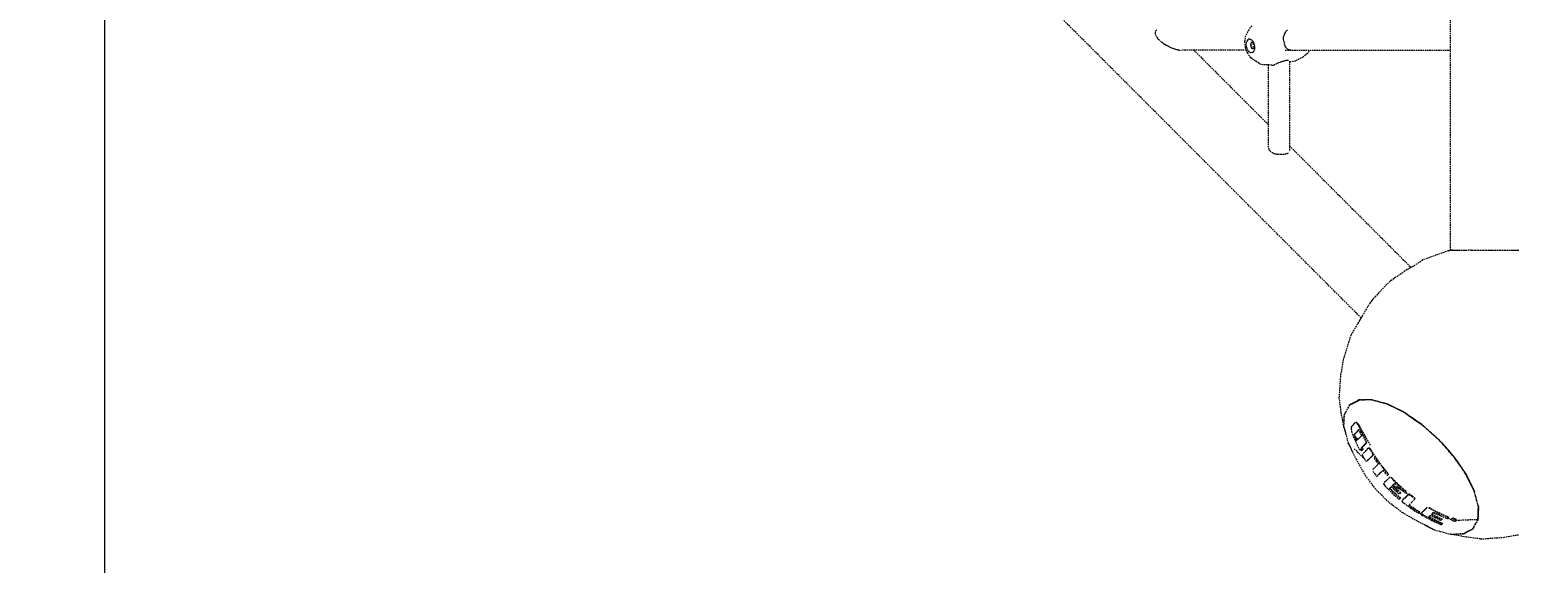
# Model space of a CAD drawing. Header units: millimetres. Extents: x -5899 to 5819, y -5159 to 4068.
# Drawn here: x -2864 to -1605, y -1098 to -647 of the extents above; entities that cross this region are included whole.
import ezdxf

# ---------------------------------------------------------------- set-up
doc = ezdxf.new("R2010")
doc.units = ezdxf.units.MM
doc.linetypes.add('HIDDEN', pattern=[1.905, 1.27, -0.635])
for name, color, linetype in [('DIKOM_ОБЪЕКТ', 7, 'Continuous'), ('DIKOM_РАЗМЕР_ЗОНА', 7, 'Continuous'), ('DIKOM_РАЗМЕР_ОБЪЕКТА', 7, 'Continuous')]:
    doc.layers.add(name, color=color, linetype=linetype)
doc.styles.add('style1', font='arialbd.ttf', dxfattribs={"width": 0.8})
doc.dimstyles.new('1-50', dxfattribs={"dimtxt": 300, "dimasz": 200, "dimexe": 100, "dimexo": 0, "dimgap": 100, "dimtad": 1, "dimtxsty": 'style1', "dimcen": 200, "dimclrd": 7, "dimclre": 7, "dimclrt": 7, "dimadec": 1, "dimazin": 2, "dimtfac": 1, "dimtmove": 0, "dimatfit": 2, "dimfxl": 0, "dimlwd": 25, "dimlwe": 18, "dimarcsym": 0})

# ---------------------------------------------------------------- blocks, each defined once
blk = doc.blocks.new('*D0')
at = {"layer": 'Defpoints', "color": 0, "transparency": 16777216}
for p in [(-587.3, 2301.2), (-4790.6, -2120.1), (-586.7, -2120.1)]:
    blk.add_point(p, dxfattribs=at)
at = {"layer": 'DIKOM_РАЗМЕР_ОБЪЕКТА', "color": 7, "lineweight": 18, "transparency": 16777216}
for p, q in [((-587.3, 2301.2), (-4890.6, 2301.2)), ((-586.7, -2120.1), (-4890.6, -2120.1))]:
    blk.add_line(p, q, dxfattribs=at)
at = {"layer": 'DIKOM_РАЗМЕР_ОБЪЕКТА', "color": 7, "lineweight": 25, "transparency": 16777216}
blk.add_line((-4790.6, 2101.2), (-4790.6, -1920.1), dxfattribs=at)
at = {"layer": 'DIKOM_РАЗМЕР_ОБЪЕКТА', "color": 7, "transparency": 16777216}
for points in [[(-4823.9, 2101.2), (-4757.2, 2101.2), (-4790.6, 2301.2)], [(-4823.9, -1920.1), (-4757.2, -1920.1), (-4790.6, -2120.1)]]:
    blk.add_solid(points, dxfattribs=at)
at = {"layer": 'DIKOM_РАЗМЕР_ОБЪЕКТА', "color": 7, "transparency": 16777216, "insert": (-5069.3, 85.6), "char_height": 300, "attachment_point": 5, "rotation": 90, "style": 'style1'}
blk.add_mtext('{\\fArial|b0|i0|c204|p34;\\H1.16667x;4400}', dxfattribs=at)
blk = doc.blocks.new('*D1')
at = {"layer": 'Defpoints', "color": 0, "transparency": 16777216}
for p in [(-2800.5, 90.1), (3818.9, 90.1), (3818.9, -4274.7)]:
    blk.add_point(p, dxfattribs=at)
at = {"layer": 'DIKOM_РАЗМЕР_ОБЪЕКТА', "color": 7, "lineweight": 18, "transparency": 16777216}
for p, q in [((-2800.5, 90.1), (-2800.5, -4374.7)), ((3818.9, 90.1), (3818.9, -4374.7))]:
    blk.add_line(p, q, dxfattribs=at)
at = {"layer": 'DIKOM_РАЗМЕР_ОБЪЕКТА', "color": 7, "lineweight": 25, "transparency": 16777216}
blk.add_line((-2600.5, -4274.7), (3618.9, -4274.7), dxfattribs=at)
at = {"layer": 'DIKOM_РАЗМЕР_ОБЪЕКТА', "color": 7, "transparency": 16777216}
for points in [[(-2600.5, -4241.4), (-2600.5, -4308), (-2800.5, -4274.7)], [(3618.9, -4241.4), (3618.9, -4308), (3818.9, -4274.7)]]:
    blk.add_solid(points, dxfattribs=at)
at = {"layer": 'DIKOM_РАЗМЕР_ОБЪЕКТА', "color": 7, "transparency": 16777216, "insert": (471, -3996), "char_height": 300, "attachment_point": 5, "style": 'style1'}
blk.add_mtext('{\\fArial|b0|i0|c204|p34;\\H1.16667x;6600}', dxfattribs=at)
blk = doc.blocks.new('*D2')
at = {"layer": 'Defpoints', "color": 0, "transparency": 16777216}
for p in [(-5423.1, 4068.5), (-588.6, 4068.5), (-588.6, -3888.2)]:
    blk.add_point(p, dxfattribs=at)
at = {"layer": 'DIKOM_РАЗМЕР_ЗОНА', "color": 7, "lineweight": 18, "transparency": 16777216}
for p, q in [((-588.6, 4068.5), (-5523.1, 4068.5)), ((-588.6, -3888.2), (-5523.1, -3888.2))]:
    blk.add_line(p, q, dxfattribs=at)
at = {"layer": 'DIKOM_РАЗМЕР_ЗОНА', "color": 7, "lineweight": 25, "transparency": 16777216}
blk.add_line((-5423.1, -3688.2), (-5423.1, 3868.5), dxfattribs=at)
at = {"layer": 'DIKOM_РАЗМЕР_ЗОНА', "color": 7, "transparency": 16777216}
for points in [[(-5456.4, 3868.5), (-5389.8, 3868.5), (-5423.1, 4068.5)], [(-5456.4, -3688.2), (-5389.8, -3688.2), (-5423.1, -3888.2)]]:
    blk.add_solid(points, dxfattribs=at)
at = {"layer": 'DIKOM_РАЗМЕР_ЗОНА', "color": 7, "transparency": 16777216, "insert": (-5701.8, 90.1), "char_height": 300, "attachment_point": 5, "rotation": 90, "style": 'style1'}
blk.add_mtext('{\\fArial|b0|i0|c204|p34;\\H1.16667x;7900}', dxfattribs=at)
blk = doc.blocks.new('*D3')
at = {"layer": 'Defpoints', "color": 0, "transparency": 16777216}
for p in [(-4566.9, 98), (5818.9, 98), (5818.9, -5058.6)]:
    blk.add_point(p, dxfattribs=at)
at = {"layer": 'DIKOM_РАЗМЕР_ЗОНА', "color": 7, "lineweight": 18, "transparency": 16777216}
for p, q in [((-4566.9, 98), (-4566.9, -5158.6)), ((5818.9, 98), (5818.9, -5158.6))]:
    blk.add_line(p, q, dxfattribs=at)
at = {"layer": 'DIKOM_РАЗМЕР_ЗОНА', "color": 7, "lineweight": 25, "transparency": 16777216}
blk.add_line((-4366.9, -5058.6), (5618.9, -5058.6), dxfattribs=at)
at = {"layer": 'DIKOM_РАЗМЕР_ЗОНА', "color": 7, "transparency": 16777216}
for points in [[(-4366.9, -5025.3), (-4366.9, -5092), (-4566.9, -5058.6)], [(5618.9, -5025.3), (5618.9, -5092), (5818.9, -5058.6)]]:
    blk.add_solid(points, dxfattribs=at)
at = {"layer": 'DIKOM_РАЗМЕР_ЗОНА', "color": 7, "transparency": 16777216, "insert": (502, -4779.9), "char_height": 300, "attachment_point": 5, "style": 'style1'}
blk.add_mtext('{\\fArial|b0|i0|c204|p34;\\H1.16667x;10400}', dxfattribs=at)

msp = doc.modelspace()

# ---------------------------------------------------------------- linework, layer by layer
at = {"layer": 'DIKOM_ОБЪЕКТ', "color": 7, "linetype": 'HIDDEN', "lineweight": 15}
for p, q in [((-1662.34, 1013.494), (-1662.34, -833.255)), ((-1737.717, -890.593), (-2637.1, 8.762)), ((-1911.922, -649.089), (-1911.956, -649.651)), ((-1911.948, -649.887), (-1911.895, -650.493)), ((-1911.689, -648.366), (-1911.868, -648.878)), ((-1911.861, -650.682), (-1911.682, -651.327)), ((-1911.611, -651.53), (-1911.298, -652.214)), ((-1911.315, -647.809), (-1911.571, -648.185)), ((-1911.19, -652.429), (-1910.74, -653.147)), ((-1910.693, -647.188), (-1911.113, -647.572)), ((-1910.594, -653.373), (-1910.008, -654.126)), ((-1909.821, -654.361), (-1909.1, -655.148)), ((-1836.061, -657.161), (-1835.477, -652.499)), ((-1833.762, -648.984), (-1835.477, -652.499)), ((-1830.496, -643.605), (-1833.762, -648.984)), ((-1803.394, -654.17), (-1803.317, -653.063)), ((-1803.347, -655.3), (-1803.394, -654.17)), ((-1803.111, -651.931), (-1803.31, -652.991)), ((-1802.785, -650.878), (-1803.098, -651.869)), ((-1802.345, -649.909), (-1802.766, -650.826)), ((-1801.795, -649.03), (-1802.321, -649.864)), ((-1801.66, -648.866), (-1801.295, -648.257)), ((-1801.273, -648.228), (-1800.701, -647.601)), ((-1800.676, -647.581), (-1799.975, -647.074)), ((-1908.068, -656.138), (-1908.876, -655.39)), ((-1907.517, -656.621), (-1906.659, -657.33)), ((-1906.341, -657.566), (-1905.427, -658.24)), ((-1905.087, -658.468), (-1904.118, -659.108)), ((-1904.117, -659.109), (-1903.758, -659.326)), ((-1903.758, -659.326), (-1902.748, -659.928)), ((-1902.748, -659.928), (-1902.374, -660.133)), ((-1902.281, -660.184), (-1901.327, -660.7)), ((-1901.327, -660.7), (-1900.917, -660.898)), ((-1900.918, -660.898), (-1900.266, -661.226)), ((-1900.266, -661.226), (-1899.76, -661.484)), ((-1899.76, -661.484), (-1898.685, -661.968)), ((-1898.685, -661.968), (-1898.156, -662.202)), ((-1898.156, -662.202), (-1897.1, -662.624)), ((-1897.05, -662.644), (-1896.508, -662.848)), ((-1896.159, -662.966), (-1895.433, -663.227)), ((-1895.433, -663.227), (-1894.92, -663.395)), ((-1894.919, -663.396), (-1893.849, -663.716)), ((-1893.849, -663.716), (-1893.347, -663.843)), ((-1893.297, -663.855), (-1892.57, -664.023)), ((-1892.313, -664.086), (-1891.871, -664.167)), ((-1891.871, -664.167), (-1890.941, -664.307)), ((-1890.216, -664.354), (-1889.663, -664.383)), ((-1834.642, -664.387), (-1888.949, -664.384)), ((-1879.102, -664.385), (-1816.289, -727.197)), ((-1835.427, -662.259), (-1836.061, -657.161)), ((-1833.672, -667.018), (-1835.427, -662.259)), ((-1834.858, -659.911), (-1834.78, -658.187)), ((-1834.592, -661.712), (-1834.858, -659.911)), ((-1834.78, -658.187), (-1834.366, -656.714)), ((-1834.592, -661.712), (-1834.008, -663.417)), ((-1833.656, -655.636), (-1834.366, -656.714)), ((-1833.162, -664.862), (-1834.008, -663.417)), ((-1831.062, -670.714), (-1833.672, -667.018)), ((-1832.721, -655.056), (-1833.656, -655.636)), ((-1832.139, -665.899), (-1833.162, -664.862)), ((-1831.654, -655.03), (-1832.721, -655.056)), ((-1831.039, -666.43), (-1832.139, -665.899)), ((-1831.654, -655.03), (-1830.554, -655.561)), ((-1831.077, -658.381), (-1831.319, -659.954)), ((-1831.319, -659.954), (-1828.3, -659.312)), ((-1831.319, -659.954), (-1830.901, -661.679)), ((-1830.268, -657.565), (-1831.077, -658.381)), ((-1831.077, -658.381), (-1829.092, -657.959)), ((-1829.971, -666.404), (-1831.039, -666.43)), ((-1830.901, -661.679), (-1827.909, -661.043)), ((-1829.981, -662.9), (-1830.901, -661.679)), ((-1830.554, -655.561), (-1829.531, -656.598)), ((-1829.201, -657.814), (-1830.268, -657.565)), ((-1829.981, -662.9), (-1828.316, -662.546)), ((-1828.915, -663.149), (-1829.981, -662.9)), ((-1829.971, -666.404), (-1829.037, -665.825)), ((-1829.531, -656.598), (-1828.684, -658.043)), ((-1829.201, -657.814), (-1828.454, -658.806)), ((-1828.327, -664.746), (-1829.037, -665.825)), ((-1828.915, -663.149), (-1828.106, -662.333)), ((-1828.684, -658.043), (-1828.035, -660.191)), ((-1828.1, -659.748), (-1828.684, -658.043)), ((-1827.912, -663.274), (-1828.327, -664.746)), ((-1828.106, -662.333), (-1827.908, -661.05)), ((-1828.1, -659.748), (-1827.834, -661.549)), ((-1827.834, -661.549), (-1827.912, -663.274)), ((-1803.169, -656.525), (-1803.344, -655.39)), ((-1802.884, -657.624), (-1803.155, -656.61)), ((-1802.67, -658.227), (-1802.838, -657.791)), ((-1802.602, -658.845), (-1802.67, -658.227)), ((-1802.368, -659.895), (-1802.594, -658.91)), ((-1802.022, -660.861), (-1802.354, -659.95)), ((-1801.563, -661.742), (-1802, -660.909)), ((-1801.986, -664.388), (-1781.995, -664.388)), ((-1801.001, -662.517), (-1801.537, -661.781)), ((-1800.342, -663.175), (-1800.974, -662.547)), ((-1799.591, -663.705), (-1800.315, -663.196)), ((-1798.759, -664.091), (-1799.443, -663.774)), ((-1797.861, -664.321), (-1798.729, -664.099)), ((-1796.911, -664.388), (-1797.83, -664.325)), ((-1783.08, -667.169), (-1787.129, -670.313)), ((-1783.08, -667.169), (-1781.132, -664.388)), ((-1781.132, -664.388), (-1662.34, -664.39)), ((-1826.762, -673.638), (-1831.062, -670.714)), ((-1822.522, -676.497), (-1826.762, -673.638)), ((-1813.218, -676.918), (-1822.522, -676.497)), ((-1816.289, -676.779), (-1816.289, -745.84)), ((-1812.956, -676.929), (-1812.171, -676.964)), ((-1811.983, -676.881), (-1811.097, -676.535)), ((-1810.944, -676.478), (-1810.288, -676.259)), ((-1808.853, -675.609), (-1809.846, -676.05)), ((-1807.674, -675.118), (-1808.71, -675.548)), ((-1806.489, -674.665), (-1807.547, -675.069)), ((-1805.311, -674.254), (-1806.377, -674.625)), ((-1804.148, -673.884), (-1805.209, -674.221)), ((-1803.038, -673.575), (-1804.059, -673.859)), ((-1802, -673.331), (-1802.961, -673.556)), ((-1801.05, -673.155), (-1801.931, -673.318)), ((-1800.224, -673.051), (-1800.987, -673.146)), ((-1799.543, -673.029), (-1800.171, -673.049)), ((-1799.024, -673.078), (-1799.5, -673.032)), ((-1798.29, -674.251), (-1792.91, -673.106)), ((-1798.29, -673.649), (-1798.29, -749.945)), ((-1792.91, -673.106), (-1787.129, -670.313)), ((-1816.185, -746.615), (-1816.278, -745.922)), ((-1816.136, -746.976), (-1815.905, -747.693)), ((-1815.764, -748.028), (-1815.405, -748.685)), ((-1815.299, -748.842), (-1814.808, -749.438)), ((-1814.675, -749.587), (-1814.019, -750.135)), ((-1813.601, -750.447), (-1812.828, -750.923)), ((-1812.582, -751.039), (-1811.754, -751.414)), ((-1811.488, -751.506), (-1810.635, -751.761)), ((-1810.35, -751.826), (-1809.922, -751.895)), ((-1809.922, -751.895), (-1809.428, -752.008)), ((-1809.129, -752.064), (-1808.186, -752.187)), ((-1807.873, -752.219), (-1807.219, -752.246)), ((-1806.646, -752.279), (-1805.771, -752.303)), ((-1805.447, -752.305), (-1804.659, -752.252)), ((-1804.263, -752.233), (-1803.451, -752.192)), ((-1803.14, -752.171), (-1802.41, -752.063)), ((-1802.037, -751.991), (-1801.44, -751.905)), ((-1801.171, -751.861), (-1800.588, -751.705)), ((-1800.328, -751.635), (-1799.815, -751.484)), ((-1799.622, -751.418), (-1799.226, -751.203)), ((-1798.29, -745.196), (-1695.502, -847.983)), ((-1685.55, -841.647), (-1694.112, -847.238)), ((-1663.737, -833.758), (-1685.55, -841.647)), ((-1663.737, -833.758), (-1660.576, -833.255)), ((-1661.873, -833.255), (-1661.292, -833.255)), ((-1661.272, -833.255), (-1661.861, -833.255)), ((-1661.292, -833.255), (-1660.483, -833.255)), ((-1660.576, -833.255), (-1661.272, -833.255)), ((-1660.483, -833.255), (-1659.454, -833.255)), ((-1659.454, -833.255), (-1658.208, -833.255)), ((-1658.208, -833.255), (-1656.757, -833.255)), ((-1656.757, -833.255), (-1655.113, -833.255)), ((-1655.113, -833.255), (-1653.293, -833.255)), ((-1653.293, -833.255), (-1650.466, -833.255)), ((-1650.466, -833.255), (-1649.182, -833.255)), ((-1649.182, -833.255), (-1646.917, -833.255)), ((-1644.55, -833.255), (-1646.917, -833.255)), ((-1644.55, -833.255), (-1642.116, -833.255)), ((-1642.116, -833.255), (-1639.174, -833.255)), ((-1639.174, -833.255), (-1637.155, -833.255)), ((-1637.155, -833.255), (-1634.655, -833.255)), ((-1634.655, -833.255), (-1632.172, -833.255)), ((-1632.172, -833.255), (-1628.676, -833.255)), ((-1628.676, -833.255), (-1627.344, -833.255)), ((-1627.344, -833.255), (-1625.037, -833.255)), ((-1625.037, -833.255), (-1622.811, -833.255)), ((-1622.811, -833.255), (-1620.67, -833.255)), ((-1620.67, -833.255), (-1618.618, -833.255)), ((-1618.618, -833.255), (-1616.664, -833.255)), ((-1616.664, -833.255), (-1614.827, -833.255)), ((-1614.827, -833.255), (-1613.106, -833.255)), ((-1613.106, -833.255), (-1611.492, -833.255)), ((-1611.492, -833.255), (-1609.983, -833.255)), ((-1609.983, -833.255), (-1608.584, -833.255)), ((-1608.584, -833.255), (-1607.313, -833.255)), ((-1607.313, -833.255), (-1606.174, -833.255)), ((-1606.174, -833.255), (-1605.175, -833.255)), ((-1605.175, -833.255), (-1604.319, -833.255)), ((-1698.918, -849.814), (-1713.111, -859.613)), ((-1694.112, -847.238), (-1698.918, -849.814)), ((-1716.2, -862.274), (-1728.777, -875.876)), ((-1713.111, -859.613), (-1716.2, -862.274)), ((-1730.425, -878.092), (-1740.459, -895.354)), ((-1728.777, -875.876), (-1730.425, -878.092)), ((-1736.869, -889.177), (-1746.294, -904.902)), ((-1746.294, -904.902), (-1752.991, -925.947)), ((-1752.991, -925.947), (-1754.758, -937.576)), ((-1756.221, -958.157), (-1754.758, -937.576)), ((-1754.619, -970.266), (-1756.221, -958.157)), ((-1747.74, -964.302), (-1751.932, -971.972)), ((-1747.611, -964.493), (-1751.836, -972.264)), ((-1739.655, -959.955), (-1747.74, -964.302)), ((-1747.611, -964.493), (-1739.472, -960.183)), ((-1747.515, -964.397), (-1739.726, -960.171)), ((-1747.515, -964.397), (-1739.472, -960.183)), ((-1743.886, -962.428), (-1747.496, -964.387)), ((-1728.928, -959.792), (-1739.726, -960.171)), ((-1729.417, -959.809), (-1739.655, -959.955)), ((-1728.928, -959.792), (-1739.472, -960.183)), ((-1728.928, -959.792), (-1728.362, -959.978)), ((-1728.213, -959.792), (-1728.892, -959.802)), ((-1728.892, -959.802), (-1715.829, -963.282)), ((-1715.829, -963.282), (-1728.362, -959.978)), ((-1728.213, -959.792), (-1714.889, -963.533)), ((-1715.829, -963.282), (-1701.344, -970.4)), ((-1715.829, -963.282), (-1715.104, -963.698)), ((-1701.344, -970.4), (-1715.104, -963.698)), ((-1714.889, -963.533), (-1700.764, -970.631)), ((-1701.419, -970.363), (-1707.717, -967.268)), ((-1752.229, -983.185), (-1754.619, -970.266)), ((-1752.279, -982.619), (-1751.836, -972.264)), ((-1752.109, -978.647), (-1751.932, -971.972)), ((-1744.795, -981.243), (-1745.707, -982.155)), ((-1743.821, -980.27), (-1744.795, -981.243)), ((-1743.398, -979.847), (-1743.821, -980.27)), ((-1742.965, -979.413), (-1743.398, -979.847)), ((-1742.25, -979.16), (-1742.965, -979.413)), ((-1741.289, -979.644), (-1742.25, -979.16)), ((-1741.685, -979.077), (-1742.135, -979.082)), ((-1740.692, -979.686), (-1741.685, -979.077)), ((-1740.221, -980.959), (-1741.289, -979.644)), ((-1739.742, -980.924), (-1740.692, -979.686)), ((-1739.197, -983.023), (-1740.221, -980.959)), ((-1739.742, -980.924), (-1739.197, -983.023)), ((-1729.681, -998.295), (-1739.695, -981.001)), ((-1739.695, -981.001), (-1739.197, -983.023)), ((-1701.344, -970.4), (-1686.434, -980.675)), ((-1701.344, -970.4), (-1700.869, -970.834)), ((-1700.923, -970.69), (-1701.341, -970.402)), ((-1686.434, -980.675), (-1700.869, -970.834)), ((-1700.869, -970.834), (-1686.442, -980.838)), ((-1700.764, -970.631), (-1686.408, -980.609)), ((-1687.146, -980.184), (-1700.631, -970.892)), ((-1672.23, -993.491), (-1686.442, -980.838)), ((-1686.434, -980.675), (-1672.125, -993.407)), ((-1686.408, -980.609), (-1672.173, -993.257)), ((-1674.472, -991.319), (-1686.354, -980.747)), ((-1752.279, -982.619), (-1749.038, -995.38)), ((-1752.229, -983.185), (-1750.747, -988.653)), ((-1746.077, -982.992), (-1746.151, -984.507)), ((-1746.151, -984.507), (-1745.837, -986.562)), ((-1745.707, -982.155), (-1746.077, -982.992)), ((-1745.837, -986.562), (-1745.112, -988.935)), ((-1745.112, -988.935), (-1742.242, -995.756)), ((-1742.686, -988.189), (-1743.885, -989.389)), ((-1743.437, -989.244), (-1743.885, -989.389)), ((-1742.814, -991.983), (-1743.885, -989.389)), ((-1742.243, -988.051), (-1743.437, -989.244)), ((-1742.605, -991.275), (-1743.437, -989.244)), ((-1741.684, -994.563), (-1742.814, -991.983)), ((-1741.373, -986.877), (-1742.686, -988.189)), ((-1742.605, -991.275), (-1742.37, -991.828)), ((-1742.37, -991.828), (-1741.912, -992.873)), ((-1740.935, -986.744), (-1742.243, -988.051)), ((-1742.153, -993.114), (-1741.786, -992.747)), ((-1742.153, -993.114), (-1741.86, -993.779)), ((-1741.86, -993.779), (-1741.563, -994.443)), ((-1741.786, -992.747), (-1741.406, -992.367)), ((-1740.968, -992.211), (-1741.406, -992.367)), ((-1741.113, -993.032), (-1741.406, -992.367)), ((-1741.373, -986.877), (-1740.458, -985.962)), ((-1740.815, -993.695), (-1741.113, -993.032)), ((-1740.968, -992.211), (-1740.676, -992.875)), ((-1740.935, -986.744), (-1740.023, -985.831)), ((-1740.013, -992.894), (-1740.815, -993.695)), ((-1740.676, -992.875), (-1740.464, -993.345)), ((-1740.458, -985.962), (-1739.499, -985.004)), ((-1740.023, -985.831), (-1739.411, -985.219)), ((-1739.168, -992.047), (-1740.013, -992.894)), ((-1738.427, -987.599), (-1739.499, -985.004)), ((-1736.399, -989.669), (-1739.197, -983.023)), ((-1738.252, -991.133), (-1739.168, -992.047)), ((-1729.681, -998.295), (-1738.768, -982.904)), ((-1732.822, -996.013), (-1738.768, -982.904)), ((-1737.296, -990.177), (-1738.427, -987.599)), ((-1737.296, -990.177), (-1738.252, -991.133)), ((-1733.228, -996.184), (-1736.399, -989.669)), ((-1659.164, -1008.24), (-1672.23, -993.491)), ((-1672.173, -993.257), (-1659.433, -1007.576)), ((-1672.125, -993.407), (-1659.416, -1007.703)), ((-1749.038, -995.38), (-1742.091, -1009.865)), ((-1748.771, -995.936), (-1748.601, -996.564)), ((-1744.851, -1004.11), (-1748.601, -996.564)), ((-1743.652, -1001.159), (-1734.672, -1010.161)), ((-1742.242, -995.756), (-1739.152, -1002.107)), ((-1739.152, -1002.107), (-1738.772, -1001.727)), ((-1738.722, -1001.912), (-1739.152, -1002.107)), ((-1738.772, -1001.727), (-1738.378, -1001.333)), ((-1738.722, -1001.912), (-1738.346, -1001.534)), ((-1738.378, -1001.333), (-1737.969, -1002.112)), ((-1737.969, -1002.112), (-1737.56, -1002.881)), ((-1737.56, -1002.881), (-1737.128, -1002.45)), ((-1737.138, -1002.684), (-1737.56, -1002.881)), ((-1736.707, -999.662), (-1737.5, -1000.455)), ((-1737.078, -1000.267), (-1737.5, -1000.455)), ((-1737.094, -1001.23), (-1737.5, -1000.455)), ((-1737.138, -1002.684), (-1736.708, -1002.254)), ((-1737.128, -1002.45), (-1736.682, -1002.003)), ((-1736.682, -1002.003), (-1737.094, -1001.23)), ((-1736.288, -999.478), (-1737.078, -1000.267)), ((-1737.078, -1000.267), (-1736.671, -1001.041)), ((-1736.708, -1002.254), (-1736.261, -1001.808)), ((-1735.871, -998.827), (-1736.707, -999.662)), ((-1736.643, -1006.45), (-1736.686, -1005.97)), ((-1736.261, -1001.808), (-1736.682, -1002.003)), ((-1736.671, -1001.041), (-1736.261, -1001.808)), ((-1736.643, -1006.45), (-1736.45, -1007.062)), ((-1735.222, -1004.323), (-1736.583, -1005.684)), ((-1736.45, -1007.062), (-1736.121, -1007.733)), ((-1735.455, -998.645), (-1736.288, -999.478)), ((-1735.871, -998.827), (-1733.228, -996.184)), ((-1735.871, -998.827), (-1734.586, -997.542)), ((-1735.455, -998.645), (-1734.174, -997.365)), ((-1733.708, -1002.809), (-1735.222, -1004.323)), ((-1734.586, -997.542), (-1733.228, -996.184)), ((-1734.174, -997.365), (-1732.822, -996.013)), ((-1732.692, -1001.793), (-1733.708, -1002.809)), ((-1732.822, -996.013), (-1733.228, -996.184)), ((-1731.628, -1000.73), (-1732.692, -1001.793)), ((-1731.23, -1000.541), (-1731.628, -1000.73)), ((-1730.514, -1001.121), (-1730.943, -1000.752)), ((-1730.922, -1000.432), (-1730.526, -1000.575)), ((-1730.099, -1000.953), (-1730.526, -1000.575)), ((-1730.091, -1001.704), (-1730.514, -1001.121)), ((-1729.698, -1001.511), (-1730.099, -1000.953)), ((-1728.886, -1003.732), (-1730.091, -1001.704)), ((-1725.521, -1008.174), (-1729.698, -1001.511)), ((-1727.675, -1005.694), (-1728.886, -1003.732)), ((-1728.857, -1007.628), (-1727.572, -1006.343)), ((-1727.189, -1006.131), (-1728.467, -1007.409)), ((-1725.521, -1008.174), (-1727.292, -1005.484)), ((-1742.091, -1009.865), (-1734.337, -1023.586)), ((-1736.121, -1007.733), (-1734.915, -1009.766)), ((-1734.915, -1009.766), (-1733.707, -1011.724)), ((-1731.781, -1010.551), (-1733.282, -1012.052)), ((-1732.876, -1011.817), (-1733.282, -1012.052)), ((-1731.346, -1010.286), (-1732.876, -1011.817)), ((-1730.083, -1008.854), (-1731.781, -1010.551)), ((-1729.689, -1008.631), (-1731.346, -1010.286)), ((-1730.083, -1008.854), (-1728.857, -1007.628)), ((-1728.467, -1007.409), (-1729.689, -1008.631)), ((-1726.808, -1017.718), (-1728.252, -1019.164)), ((-1725.163, -1016.075), (-1726.808, -1017.718)), ((-1726.321, -1008.818), (-1726.74, -1009.237)), ((-1726.74, -1009.237), (-1725.011, -1011.781)), ((-1725.897, -1008.394), (-1726.321, -1008.818)), ((-1725.521, -1008.174), (-1725.897, -1008.394)), ((-1722.337, -1013.503), (-1725.897, -1008.394)), ((-1719.841, -1016.115), (-1725.521, -1008.174)), ((-1724.24, -1015.153), (-1725.163, -1016.075)), ((-1725.011, -1011.781), (-1723.287, -1014.201)), ((-1723.287, -1014.201), (-1724.24, -1015.153)), ((-1722.337, -1013.503), (-1719.419, -1017.368)), ((-1720.234, -1020.373), (-1719.286, -1019.425)), ((-1719.249, -1019.471), (-1719.878, -1020.101)), ((-1719.841, -1016.115), (-1719.258, -1016.871)), ((-1719.419, -1017.368), (-1714.678, -1023.072)), ((-1719.286, -1019.425), (-1717.364, -1021.764)), ((-1719.258, -1016.871), (-1714.347, -1022.792)), ((-1659.433, -1007.576), (-1649.291, -1022.213)), ((-1659.416, -1007.703), (-1649.164, -1022.586)), ((-1659.416, -1007.703), (-1659.164, -1008.24)), ((-1649.164, -1022.586), (-1659.164, -1008.24)), ((-1649.496, -1022.106), (-1656.129, -1012.475)), ((-1725.317, -1035.49), (-1734.337, -1023.586)), ((-1727.899, -1020.267), (-1726.183, -1022.537)), ((-1726.183, -1022.537), (-1724.517, -1024.654)), ((-1724.517, -1024.654), (-1722.932, -1023.069)), ((-1724.145, -1024.368), (-1724.517, -1024.654)), ((-1724.145, -1024.368), (-1722.496, -1022.719)), ((-1722.069, -1022.207), (-1722.932, -1023.069)), ((-1721.671, -1021.893), (-1722.496, -1022.719)), ((-1721.16, -1021.298), (-1722.069, -1022.207)), ((-1720.804, -1021.027), (-1721.671, -1021.893)), ((-1721.16, -1021.298), (-1720.234, -1020.373)), ((-1720.804, -1021.027), (-1719.878, -1020.101)), ((-1718.512, -1030.254), (-1718.631, -1030.653)), ((-1718.477, -1031.251), (-1718.631, -1030.653)), ((-1717.226, -1028.967), (-1718.512, -1030.254)), ((-1718.477, -1031.251), (-1718.075, -1031.968)), ((-1718.075, -1031.968), (-1717.484, -1032.702)), ((-1717.364, -1021.764), (-1715.518, -1023.911)), ((-1716.533, -1028.276), (-1717.226, -1028.967)), ((-1715.813, -1027.555), (-1716.533, -1028.276)), ((-1715.245, -1026.988), (-1715.813, -1027.555)), ((-1715.518, -1023.911), (-1715.104, -1023.497)), ((-1715.184, -1023.629), (-1715.518, -1023.911)), ((-1714.661, -1026.404), (-1715.245, -1026.988)), ((-1715.184, -1023.629), (-1714.763, -1023.209)), ((-1715.104, -1023.497), (-1714.678, -1023.072)), ((-1714.347, -1022.792), (-1714.763, -1023.209)), ((-1714.347, -1022.792), (-1714.678, -1023.072)), ((-1713.452, -1025.195), (-1714.661, -1026.404)), ((-1713.126, -1024.908), (-1713.452, -1025.195)), ((-1710.435, -1027.737), (-1712.497, -1025.554)), ((-1710.582, -1026.953), (-1712.175, -1025.265)), ((-1709.924, -1031.168), (-1711.178, -1032.421)), ((-1711.178, -1032.421), (-1710.237, -1031.481)), ((-1701.941, -1037.262), (-1710.861, -1032.104)), ((-1710.861, -1032.104), (-1707.574, -1035.285)), ((-1708.95, -1028.657), (-1710.582, -1026.953)), ((-1708.342, -1029.888), (-1710.435, -1027.737)), ((-1710.237, -1031.481), (-1709.254, -1030.497)), ((-1709.254, -1030.497), (-1709.924, -1031.168)), ((-1709.254, -1030.497), (-1707.794, -1031.92)), ((-1707.292, -1030.319), (-1708.95, -1028.657)), ((-1706.187, -1031.983), (-1708.342, -1029.888)), ((-1706.334, -1033.339), (-1707.794, -1031.92)), ((-1705.441, -1032.092), (-1707.292, -1030.319)), ((-1703.989, -1034.024), (-1706.187, -1031.983)), ((-1702.182, -1035.095), (-1705.441, -1032.092)), ((-1649.291, -1022.213), (-1642.14, -1036.603)), ((-1649.164, -1022.586), (-1642.055, -1037.053)), ((-1649.164, -1022.586), (-1648.779, -1023.501)), ((-1643.844, -1033.414), (-1649.161, -1022.594)), ((-1642.055, -1037.053), (-1648.779, -1023.501)), ((-1714.373, -1046.453), (-1725.317, -1035.49)), ((-1717.484, -1032.702), (-1714.627, -1035.653)), ((-1711.178, -1032.421), (-1714.627, -1035.653)), ((-1714.627, -1035.653), (-1713.687, -1034.929)), ((-1714.627, -1035.653), (-1711.678, -1038.522)), ((-1711.178, -1032.421), (-1713.687, -1034.929)), ((-1713.687, -1034.929), (-1712.905, -1034.149)), ((-1711.508, -1037.061), (-1713.687, -1034.929)), ((-1711.542, -1036.39), (-1713.36, -1034.603)), ((-1711.178, -1032.421), (-1712.905, -1034.149)), ((-1712.905, -1034.149), (-1712.083, -1033.326)), ((-1711.178, -1032.421), (-1712.083, -1033.326)), ((-1711.763, -1033.006), (-1712.083, -1033.326)), ((-1711.678, -1038.522), (-1708.641, -1041.306)), ((-1711.042, -1034.38), (-1711.57, -1033.868)), ((-1709.692, -1038.137), (-1711.542, -1036.39)), ((-1709.279, -1039.148), (-1711.508, -1037.061)), ((-1704.476, -1038.696), (-1711.178, -1032.421)), ((-1707.879, -1035.614), (-1711.178, -1032.421)), ((-1711.042, -1034.38), (-1709.936, -1035.419)), ((-1709.936, -1035.419), (-1708.775, -1036.528)), ((-1708.165, -1039.539), (-1709.692, -1038.137)), ((-1704.696, -1043.165), (-1709.279, -1039.148)), ((-1707.598, -1037.622), (-1708.775, -1036.528)), ((-1708.641, -1041.306), (-1705.527, -1043.995)), ((-1704.405, -1042.805), (-1708.165, -1039.539)), ((-1704.476, -1038.696), (-1707.879, -1035.614)), ((-1707.598, -1037.622), (-1706.473, -1038.624)), ((-1704.186, -1038.354), (-1707.574, -1035.285)), ((-1706.473, -1038.624), (-1705.381, -1039.601)), ((-1706.334, -1033.339), (-1704.839, -1034.724)), ((-1705.527, -1043.995), (-1705.114, -1043.582)), ((-1704.937, -1039.158), (-1705.381, -1039.601)), ((-1705.114, -1043.582), (-1704.696, -1043.165)), ((-1704.476, -1038.696), (-1704.937, -1039.158)), ((-1704.839, -1034.724), (-1700.263, -1038.733)), ((-1704.405, -1042.805), (-1704.696, -1043.165)), ((-1704.186, -1038.354), (-1704.476, -1038.696)), ((-1699.498, -1037.969), (-1703.989, -1034.024)), ((-1701.758, -1043.746), (-1703.079, -1045.067)), ((-1702.795, -1044.7), (-1703.079, -1045.067)), ((-1701.492, -1043.397), (-1702.795, -1044.7)), ((-1702.182, -1035.095), (-1699.229, -1037.63)), ((-1700.258, -1042.246), (-1701.758, -1043.746)), ((-1699.984, -1041.89), (-1701.492, -1043.397)), ((-1700.263, -1038.733), (-1699.883, -1038.353)), ((-1699.147, -1041.137), (-1700.258, -1042.246)), ((-1698.872, -1040.779), (-1699.984, -1041.89)), ((-1699.946, -1038.416), (-1697.742, -1039.647)), ((-1699.883, -1038.353), (-1699.498, -1037.969)), ((-1699.229, -1037.63), (-1699.498, -1037.969)), ((-1698.005, -1039.994), (-1699.147, -1041.137)), ((-1697.742, -1039.647), (-1698.872, -1040.779)), ((-1697.006, -1040.067), (-1697.426, -1039.911)), ((-1696.754, -1039.716), (-1697.17, -1039.563)), ((-1697.006, -1040.067), (-1696.577, -1040.34)), ((-1696.319, -1039.992), (-1696.754, -1039.716)), ((-1694.455, -1041.991), (-1696.577, -1040.34)), ((-1694.655, -1041.292), (-1696.319, -1039.992)), ((-1694.212, -1041.63), (-1694.655, -1041.292)), ((-1692.19, -1043.679), (-1694.455, -1041.991)), ((-1691.948, -1043.317), (-1694.212, -1041.63)), ((-1693.564, -1045.054), (-1692.19, -1043.679)), ((-1691.948, -1043.317), (-1692.19, -1043.679)), ((-1638.512, -1049.983), (-1642.14, -1036.603)), ((-1638.56, -1050.147), (-1642.055, -1037.053)), ((-1642.055, -1037.053), (-1641.833, -1037.986)), ((-1638.596, -1050.012), (-1642.053, -1037.06)), ((-1638.56, -1050.147), (-1641.833, -1037.986)), ((-1702.475, -1055.501), (-1714.373, -1046.453)), ((-1703.002, -1045.78), (-1703.159, -1045.354)), ((-1703.002, -1045.78), (-1702.611, -1046.298)), ((-1702.611, -1046.298), (-1702.019, -1046.843)), ((-1690.001, -1062.532), (-1702.475, -1055.501)), ((-1695.932, -1051.346), (-1702.019, -1046.843)), ((-1696.299, -1047.789), (-1697.573, -1049.061)), ((-1693.216, -1052.11), (-1697.573, -1049.061)), ((-1692.984, -1051.707), (-1697.24, -1048.728)), ((-1694.885, -1046.374), (-1696.299, -1047.789)), ((-1695.932, -1051.346), (-1688.96, -1055.902)), ((-1694.885, -1046.374), (-1693.564, -1045.054)), ((-1688.436, -1055.179), (-1693.216, -1052.11)), ((-1688.21, -1054.771), (-1692.804, -1051.827)), ((-1687.583, -1056.084), (-1688.332, -1055.698)), ((-1688.281, -1055.647), (-1687.149, -1056.356)), ((-1687.906, -1055.082), (-1688.133, -1055.496)), ((-1686.903, -1056.822), (-1687.15, -1056.355)), ((-1685.791, -1054.74), (-1687.07, -1056.018)), ((-1686.85, -1055.607), (-1687.07, -1056.018)), ((-1669.877, -1065.554), (-1687.07, -1056.018)), ((-1686.903, -1056.822), (-1686.346, -1057.368)), ((-1685.579, -1054.336), (-1686.85, -1055.607)), ((-1686.346, -1057.368), (-1685.511, -1057.934)), ((-1684.379, -1053.328), (-1685.791, -1054.74)), ((-1684.17, -1052.927), (-1685.579, -1054.336)), ((-1683.224, -1052.174), (-1684.379, -1053.328)), ((-1683.019, -1051.776), (-1684.17, -1052.927)), ((-1682.013, -1050.962), (-1683.224, -1052.174)), ((-1681.813, -1050.572), (-1683.019, -1051.776)), ((-1672.67, -1055.559), (-1680.859, -1051.122)), ((-1677.517, -1052.518), (-1680.665, -1050.73)), ((-1678.3, -1056.75), (-1677.357, -1055.807)), ((-1678.3, -1056.75), (-1673.96, -1058.949)), ((-1677.963, -1056.413), (-1673.793, -1058.526)), ((-1672.535, -1055.136), (-1677.517, -1052.518)), ((-1677.357, -1055.807), (-1676.371, -1054.822)), ((-1677.006, -1055.456), (-1670.275, -1057.844)), ((-1676.371, -1054.822), (-1670.561, -1057.718)), ((-1663.868, -1059.546), (-1672.67, -1055.559)), ((-1663.742, -1059.12), (-1672.535, -1055.136)), ((-1638.591, -1050.747), (-1639.035, -1061.102)), ((-1638.931, -1060.969), (-1638.56, -1050.147)), ((-1638.931, -1060.969), (-1638.591, -1050.747)), ((-1638.926, -1060.846), (-1638.561, -1050.189)), ((-1638.512, -1049.983), (-1638.809, -1061.196)), ((-1638.56, -1050.147), (-1638.591, -1050.747)), ((-1690.001, -1062.532), (-1675.766, -1069.668)), ((-1678.071, -1061.875), (-1685.511, -1057.934)), ((-1675.852, -1069.635), (-1683.833, -1065.624)), ((-1680.799, -1059.248), (-1680.026, -1058.475)), ((-1674.984, -1062.143), (-1680.799, -1059.248)), ((-1674.81, -1061.708), (-1680.45, -1058.9)), ((-1680.026, -1058.475), (-1679.204, -1057.654)), ((-1674.864, -1059.853), (-1679.204, -1057.654)), ((-1678.071, -1061.875), (-1669.877, -1065.554)), ((-1675.766, -1069.668), (-1662.508, -1073.388)), ((-1669.064, -1064.739), (-1674.984, -1062.143)), ((-1670.459, -1061.886), (-1674.864, -1059.853)), ((-1670.003, -1063.841), (-1674.81, -1061.708)), ((-1673.96, -1058.949), (-1669.555, -1060.983)), ((-1673.793, -1058.526), (-1669.406, -1060.551)), ((-1670.561, -1057.718), (-1664.641, -1060.317)), ((-1670.013, -1061.44), (-1670.459, -1061.886)), ((-1669.555, -1060.983), (-1670.013, -1061.44)), ((-1670.003, -1063.841), (-1668.915, -1064.292)), ((-1669.877, -1065.554), (-1669.478, -1065.154)), ((-1669.406, -1060.551), (-1669.555, -1060.983)), ((-1669.064, -1064.739), (-1669.478, -1065.154)), ((-1668.915, -1064.292), (-1669.064, -1064.739)), ((-1664.641, -1060.317), (-1664.257, -1059.935)), ((-1664.29, -1059.967), (-1661.246, -1061.029)), ((-1664.257, -1059.935), (-1663.868, -1059.546)), ((-1663.742, -1059.12), (-1663.868, -1059.546)), ((-1661.168, -1060.408), (-1661.287, -1060.847)), ((-1661.2, -1061.233), (-1660.74, -1061.668)), ((-1660.425, -1060.416), (-1661.021, -1060.561)), ((-1660.903, -1060.13), (-1660.305, -1059.985)), ((-1660.74, -1061.668), (-1659.9, -1062.084)), ((-1659.546, -1060.455), (-1660.425, -1060.416)), ((-1659.44, -1060.025), (-1660.305, -1059.985)), ((-1659.9, -1062.084), (-1658.909, -1062.34)), ((-1659.546, -1060.455), (-1658.53, -1060.715)), ((-1659.359, -1061.079), (-1658.735, -1061.235)), ((-1659.251, -1060.057), (-1658.425, -1060.285)), ((-1658.022, -1062.384), (-1658.909, -1062.34)), ((-1658.53, -1060.715), (-1657.688, -1061.13)), ((-1658.425, -1060.285), (-1657.605, -1060.686)), ((-1658.022, -1062.384), (-1657.413, -1062.238)), ((-1657.224, -1061.566), (-1657.688, -1061.13)), ((-1657.133, -1061.117), (-1657.605, -1060.686)), ((-1657.037, -1061.507), (-1657.139, -1061.952)), ((-1639.035, -1061.102), (-1657.129, -1061.911)), ((-1651.399, -1073.183), (-1643.26, -1068.873)), ((-1643.001, -1068.866), (-1651.086, -1073.213)), ((-1643.26, -1068.873), (-1639.035, -1061.102)), ((-1643.164, -1068.779), (-1638.931, -1060.969)), ((-1643.001, -1068.866), (-1638.809, -1061.196)), ((-1642.248, -1067.089), (-1642.836, -1068.173)), ((-1661.753, -1073.385), (-1662.508, -1073.388)), ((-1648.798, -1075.911), (-1662.464, -1073.388)), ((-1661.753, -1073.385), (-1651.399, -1073.183)), ((-1651.086, -1073.213), (-1657.974, -1073.311)), ((-1650.954, -1073.005), (-1651.399, -1073.183)), ((-1650.956, -1073.006), (-1646.571, -1070.627)), ((-1646.551, -1070.616), (-1650.954, -1073.005)), ((-1636.728, -1077.451), (-1648.798, -1075.911)), ((-1636.728, -1077.451), (-1616.109, -1075.994)), ((-1604.536, -1074.154), (-1616.109, -1075.994))]:
    msp.add_line(p, q, dxfattribs=at)

# ---------------------------------------------------------------- dimensions: what is measured, and where the dimension line sits
at = {"layer": 'DIKOM_РАЗМЕР_ЗОНА'}
for base, p1, p2, angle, text, picture, middle, dimtype in [((-5423.085, 4068.456), (-588.589, -3888.186), (-588.589, 4068.456), 90, '{\\fArial|b0|i0|c204|p34;\\H1.16667x;7900}', '*D2', (-5423.085, 90.075), 161), ((5818.913, -5058.623), (-4566.94, 98.042), (5818.913, 98.042), 180, '{\\fArial|b0|i0|c204|p34;\\H1.16667x;10400}', '*D3', (501.967, -5058.623), 160)]:
    dim = msp.add_linear_dim(base=base, p1=p1, p2=p2, angle=angle, text=text, dimstyle='1-50', dxfattribs=at)
    dim.commit()
    dim.dimension.update_dxf_attribs({"geometry": picture, "text_midpoint": middle, "dimtype": dimtype})
at = {"layer": 'DIKOM_РАЗМЕР_ОБЪЕКТА'}
for base, p1, p2, angle, text, picture, middle in [((-4790.551, -2120.137), (-587.32, 2301.167), (-586.678, -2120.137), 90, '{\\fArial|b0|i0|c204|p34;\\H1.16667x;4400}', '*D0', (-4790.551, 85.551)), ((3818.913, -4274.707), (-2800.515, 90.069), (3818.913, 90.069), 180, '{\\fArial|b0|i0|c204|p34;\\H1.16667x;6600}', '*D1', (470.966, -4274.707))]:
    dim = msp.add_linear_dim(base=base, p1=p1, p2=p2, angle=angle, text=text, dimstyle='1-50', dxfattribs=at)
    dim.commit()
    dim.dimension.update_dxf_attribs({"geometry": picture, "text_midpoint": middle, "dimtype": 160})

doc.saveas('drawing.dxf')
